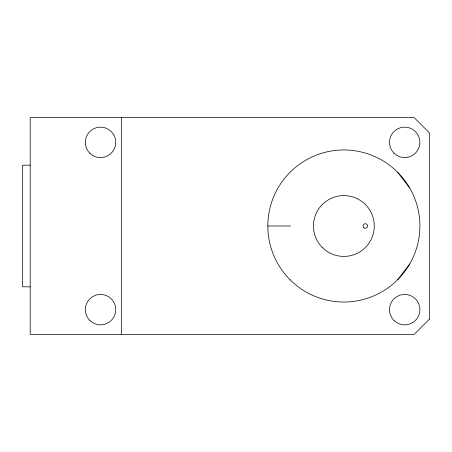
<?xml version="1.0" encoding="UTF-8"?>
<svg xmlns="http://www.w3.org/2000/svg" width="452" height="452" viewBox="0 0 452 452"><rect width="100%" height="100%" fill="white"/><g stroke="black" fill="none" stroke-linecap="round" stroke-linejoin="round"><path stroke-width="0.68" d="M397.624 279.765L409.71 264.019M30.205 165.172L22.6 165.172L22.6 286.828L30.205 286.828M267.821 226L290.63 226M397.624 172.235L409.71 187.981M121.447 117.644L121.447 334.356M429.4 319.146L414.19 334.356L30.205 334.356L30.205 117.644L414.19 117.644L429.4 132.854L429.4 319.146M89.784 320.395A15.21 15.21 0 0 0 115.226 313.575A15.21 15.21 0 0 0 96.604 294.953A15.21 15.21 0 0 0 89.784 320.395M290.094 279.765A76.038 76.038 0 0 0 417.303 245.679A76.038 76.038 0 0 0 324.18 152.556A76.038 76.038 0 0 0 290.094 279.765M393.935 153.115A15.21 15.21 0 0 0 419.377 146.295A15.21 15.21 0 0 0 400.754 127.667A15.21 15.21 0 0 0 393.935 153.115M322.349 247.504A30.414 30.414 0 0 0 373.239 233.87A30.414 30.414 0 0 0 335.989 196.62A30.414 30.414 0 0 0 322.349 247.504M393.935 320.395A15.21 15.21 0 0 0 419.377 313.575A15.21 15.21 0 0 0 400.754 294.953A15.21 15.21 0 0 0 393.935 320.395M89.784 153.115A15.21 15.21 0 0 0 115.226 146.295A15.21 15.21 0 0 0 96.604 127.667A15.21 15.21 0 0 0 89.784 153.115M363.753 227.61A2.283 2.283 0 0 0 367.566 226.588A2.283 2.283 0 0 0 364.775 223.796A2.283 2.283 0 0 0 363.753 227.61"/></g></svg>
